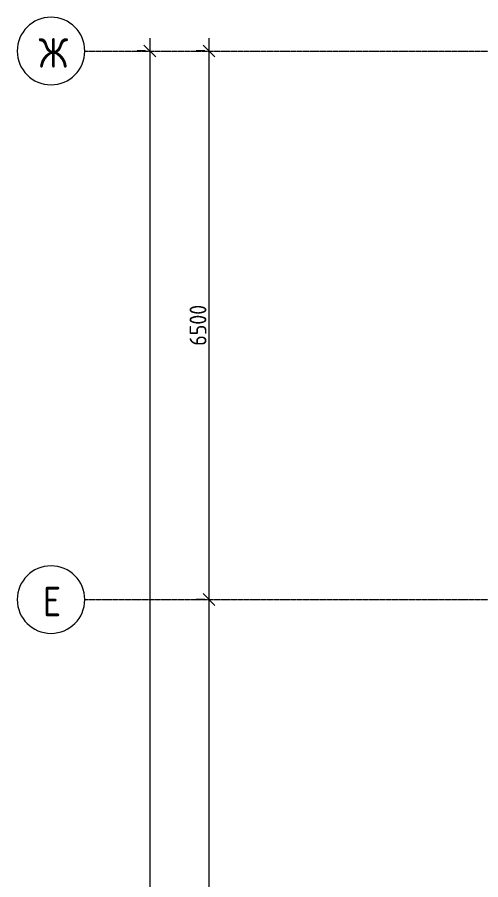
# Model space of a CAD drawing. Header units: millimetres. Extents: x -11886 to 379896, y -8130 to 47743.
# Drawn here: x 96253 to 101743, y 33687 to 43907 of the extents above; entities that cross this region are included whole.
import ezdxf

# ---------------------------------------------------------------- set-up
doc = ezdxf.new("R2010")
doc.units = ezdxf.units.MM
doc.linetypes.add('ADSK_Линия сетки', pattern=[25, 20, -2.5, 0, -2.5])
doc.layers.add('Оси', color=7, linetype='Continuous', lineweight=9)
doc.layers.add('Размеры', color=7, linetype='Continuous', lineweight=9)
doc.styles.add('GOST Common', font='GOST_Common.ttf', dxfattribs={"width": 0.9, "height": 350})
doc.styles.add('GOST Common_1', font='GOST_Common.ttf', dxfattribs={"width": 0.9, "height": 200})
doc.dimstyles.new('ADSK_Основной_2_5_мм', dxfattribs={"dimscale": 304.8, "dimtxt": 251.428749, "dimasz": 0.463911, "dimexe": 0.492126, "dimexo": 0.492126, "dimgap": 0.098425, "dimtad": 1, "dimdec": 1, "dimrnd": 0.1, "dimdsep": 46, "dimtxsty": 'GOST Common_1', "dimblk1": 'OBLIQUE', "dimblk2": 'OBLIQUE', "dimsah": 1, "dimcen": 0.09, "dimdle": 0.492126, "dimazin": 2, "dimtfac": 1, "dimtdec": 4, "dimtix": 1, "dimtmove": 0, "dimatfit": 3, "dimfxl": 1, "dimtvp": 1, "dimtfill": 1, "dimtolj": 1, "dimtzin": 0, "dimlwd": 20, "dimlwe": 20, "dimarcsym": 2})

# ---------------------------------------------------------------- blocks, each defined once
blk = doc.blocks.new('Ось сетки - Круг_Ø8 мм-6577-02 План 2-го этажа маркировочный')
at = {"layer": 'Оси', "lineweight": 20}
for start, end in [(360, 180), (180, 360)]:
    blk.add_arc((0, 0), 4, start, end, dxfattribs=at)
blk = doc.blocks.new('_Oblique')
at = {"color": 0, "linetype": 'ByBlock', "lineweight": -2}
blk.add_line((-0.5, -0.5), (0.5, 0.5), dxfattribs=at)
blk = doc.blocks.new('*D1577')
at = {"layer": 'Defpoints', "color": 0, "transparency": 16777216}
for p in [(98624, 43507), (98524, 37007), (98624, 37007)]:
    blk.add_point(p, dxfattribs=at)
at = {"layer": 'Размеры', "color": 0, "lineweight": 20, "transparency": 16777216}
for p, q in [((98524, 43657), (98524, 36857)), ((98474, 43507), (98374, 43507)), ((98474, 37007), (98374, 37007))]:
    blk.add_line(p, q, dxfattribs=at)
at = {"layer": 'Размеры', "color": 0, "lineweight": 20, "transparency": 16777216, "xscale": 141.4, "yscale": 141.4, "zscale": 141.4}
for p, rotation in [((98524, 43507), 90), ((98524, 37007), 270)]:
    blk.add_blockref('_Oblique', p, dxfattribs=dict(at, rotation=rotation))
at = {"layer": 'Размеры', "color": 0, "lineweight": 20, "transparency": 16777216, "insert": (98394, 40257), "char_height": 200, "width": 756.84, "attachment_point": 5, "rotation": 90, "style": 'GOST Common_1', "bg_fill": 3, "box_fill_scale": 1.1, "bg_fill_color": 256, "bg_fill_true_color": 13158600, "bg_fill_transparency": 0}
blk.add_mtext('\\A1;6500', dxfattribs=at)
blk = doc.blocks.new('*D1578')
at = {"layer": 'Defpoints', "color": 0, "transparency": 16777216}
for p in [(98624, 37007), (98524, 20707), (98624, 20707)]:
    blk.add_point(p, dxfattribs=at)
at = {"layer": 'Размеры', "color": 0, "lineweight": 20, "transparency": 16777216}
for p, q in [((98524, 37157), (98524, 20557)), ((98474, 37007), (98374, 37007)), ((98474, 20707), (98374, 20707))]:
    blk.add_line(p, q, dxfattribs=at)
at = {"layer": 'Размеры', "color": 0, "lineweight": 20, "transparency": 16777216, "xscale": 141.4, "yscale": 141.4, "zscale": 141.4}
for p, rotation in [((98524, 37007), 90), ((98524, 20707), 270)]:
    blk.add_blockref('_Oblique', p, dxfattribs=dict(at, rotation=rotation))
at = {"layer": 'Размеры', "color": 0, "lineweight": 20, "transparency": 16777216, "insert": (98394, 28857), "char_height": 200, "width": 889.8, "attachment_point": 5, "rotation": 90, "style": 'GOST Common_1', "bg_fill": 3, "box_fill_scale": 1.1, "bg_fill_color": 256, "bg_fill_true_color": 13158600, "bg_fill_transparency": 0}
blk.add_mtext('\\A1;16300', dxfattribs=at)
blk = doc.blocks.new('*D1584')
at = {"layer": 'Defpoints', "color": 0, "transparency": 16777216}
for p in [(97924, 43507), (97824, -1693), (97924, -1693)]:
    blk.add_point(p, dxfattribs=at)
at = {"layer": 'Размеры', "color": 0, "lineweight": 20, "transparency": 16777216}
for p, q in [((97824, 43657), (97824, -1843)), ((97774, 43507), (97674, 43507)), ((97774, -1693), (97674, -1693))]:
    blk.add_line(p, q, dxfattribs=at)
at = {"layer": 'Размеры', "color": 0, "lineweight": 20, "transparency": 16777216, "xscale": 141.4, "yscale": 141.4, "zscale": 141.4}
for p, rotation in [((97824, 43507), 90), ((97824, -1693), 270)]:
    blk.add_blockref('_Oblique', p, dxfattribs=dict(at, rotation=rotation))
at = {"layer": 'Размеры', "color": 0, "lineweight": 20, "transparency": 16777216, "insert": (97694, 20907), "char_height": 200, "width": 971.62, "attachment_point": 5, "rotation": 90, "style": 'GOST Common_1', "bg_fill": 3, "box_fill_scale": 1.1, "bg_fill_color": 256, "bg_fill_true_color": 13158600, "bg_fill_transparency": 0}
blk.add_mtext('\\A1;45200', dxfattribs=at)

msp = doc.modelspace()

# ---------------------------------------------------------------- linework, layer by layer
at = {"layer": 'Оси', "linetype": 'ADSK_Линия сетки'}
for p, q in [((97053.17, 43506.79), (165281.12, 43506.79)), ((97053.17, 37006.79), (165281.12, 37006.79))]:
    msp.add_line(p, q, dxfattribs=at)

# ---------------------------------------------------------------- block references
at = {"layer": 'Оси', "lineweight": 20, "xscale": 99.99999999999993, "yscale": 99.99999999999993, "zscale": 99.99999999999993, "rotation": 269.9999999999994}
for p in [(96653.17, 43506.79), (96653.17, 37006.79)]:
    msp.add_blockref('Ось сетки - Круг_Ø8 мм-6577-02 План 2-го этажа маркировочный', p, dxfattribs=at)

# ---------------------------------------------------------------- texts
at = {"layer": 'Оси', "char_height": 350, "attachment_point": 1, "style": 'GOST Common'}
for s, insert, width in [('\\fGOST Common|b0|i0|c204|p34|;\\W.9;Ж', (96507, 43659.38), 389.6201), ('\\fGOST Common|b0|i0|c204|p34|;\\W.9;Е', (96554.7, 37159.38), 274.1771)]:
    msp.add_mtext(s, dxfattribs=dict(at, insert=insert, width=width))

# ---------------------------------------------------------------- next in the draw order: dimensions: what is measured, and where the dimension line sits
at = {"layer": 'Размеры', "lineweight": 20}
for base, p1, p2, override, picture, middle in [((97824.19, -1693.21), (97924.18, 43506.79), (97924.18, -1693.21), {"dimpost": '<>', "dimfxl": 45200}, '*D1584', (97694.19, 20906.79)), ((98524.19, 37006.79), (98624.18, 43506.79), (98624.18, 37006.79), {"dimpost": '<>', "dimfxl": 6500}, '*D1577', (98394.19, 40256.79))]:
    dim = msp.add_linear_dim(base=base, p1=p1, p2=p2, angle=90, dimstyle='ADSK_Основной_2_5_мм', override=override, dxfattribs=at)
    dim.commit()
    dim.dimension.update_dxf_attribs({"geometry": picture, "text_midpoint": middle})

# ---------------------------------------------------------------- next in the draw order: dimensions: what is measured, and where the dimension line sits
dim = msp.add_linear_dim(base=(98524.19, 20706.79), p1=(98624.18, 37006.79), p2=(98624.18, 20706.79), angle=90, dimstyle='ADSK_Основной_2_5_мм', override={"dimpost": '<>', "dimfxl": 16300}, dxfattribs=at)
dim.commit()
dim.dimension.update_dxf_attribs({"geometry": '*D1578', "text_midpoint": (98394.19, 28856.79)})

doc.saveas('drawing.dxf')
